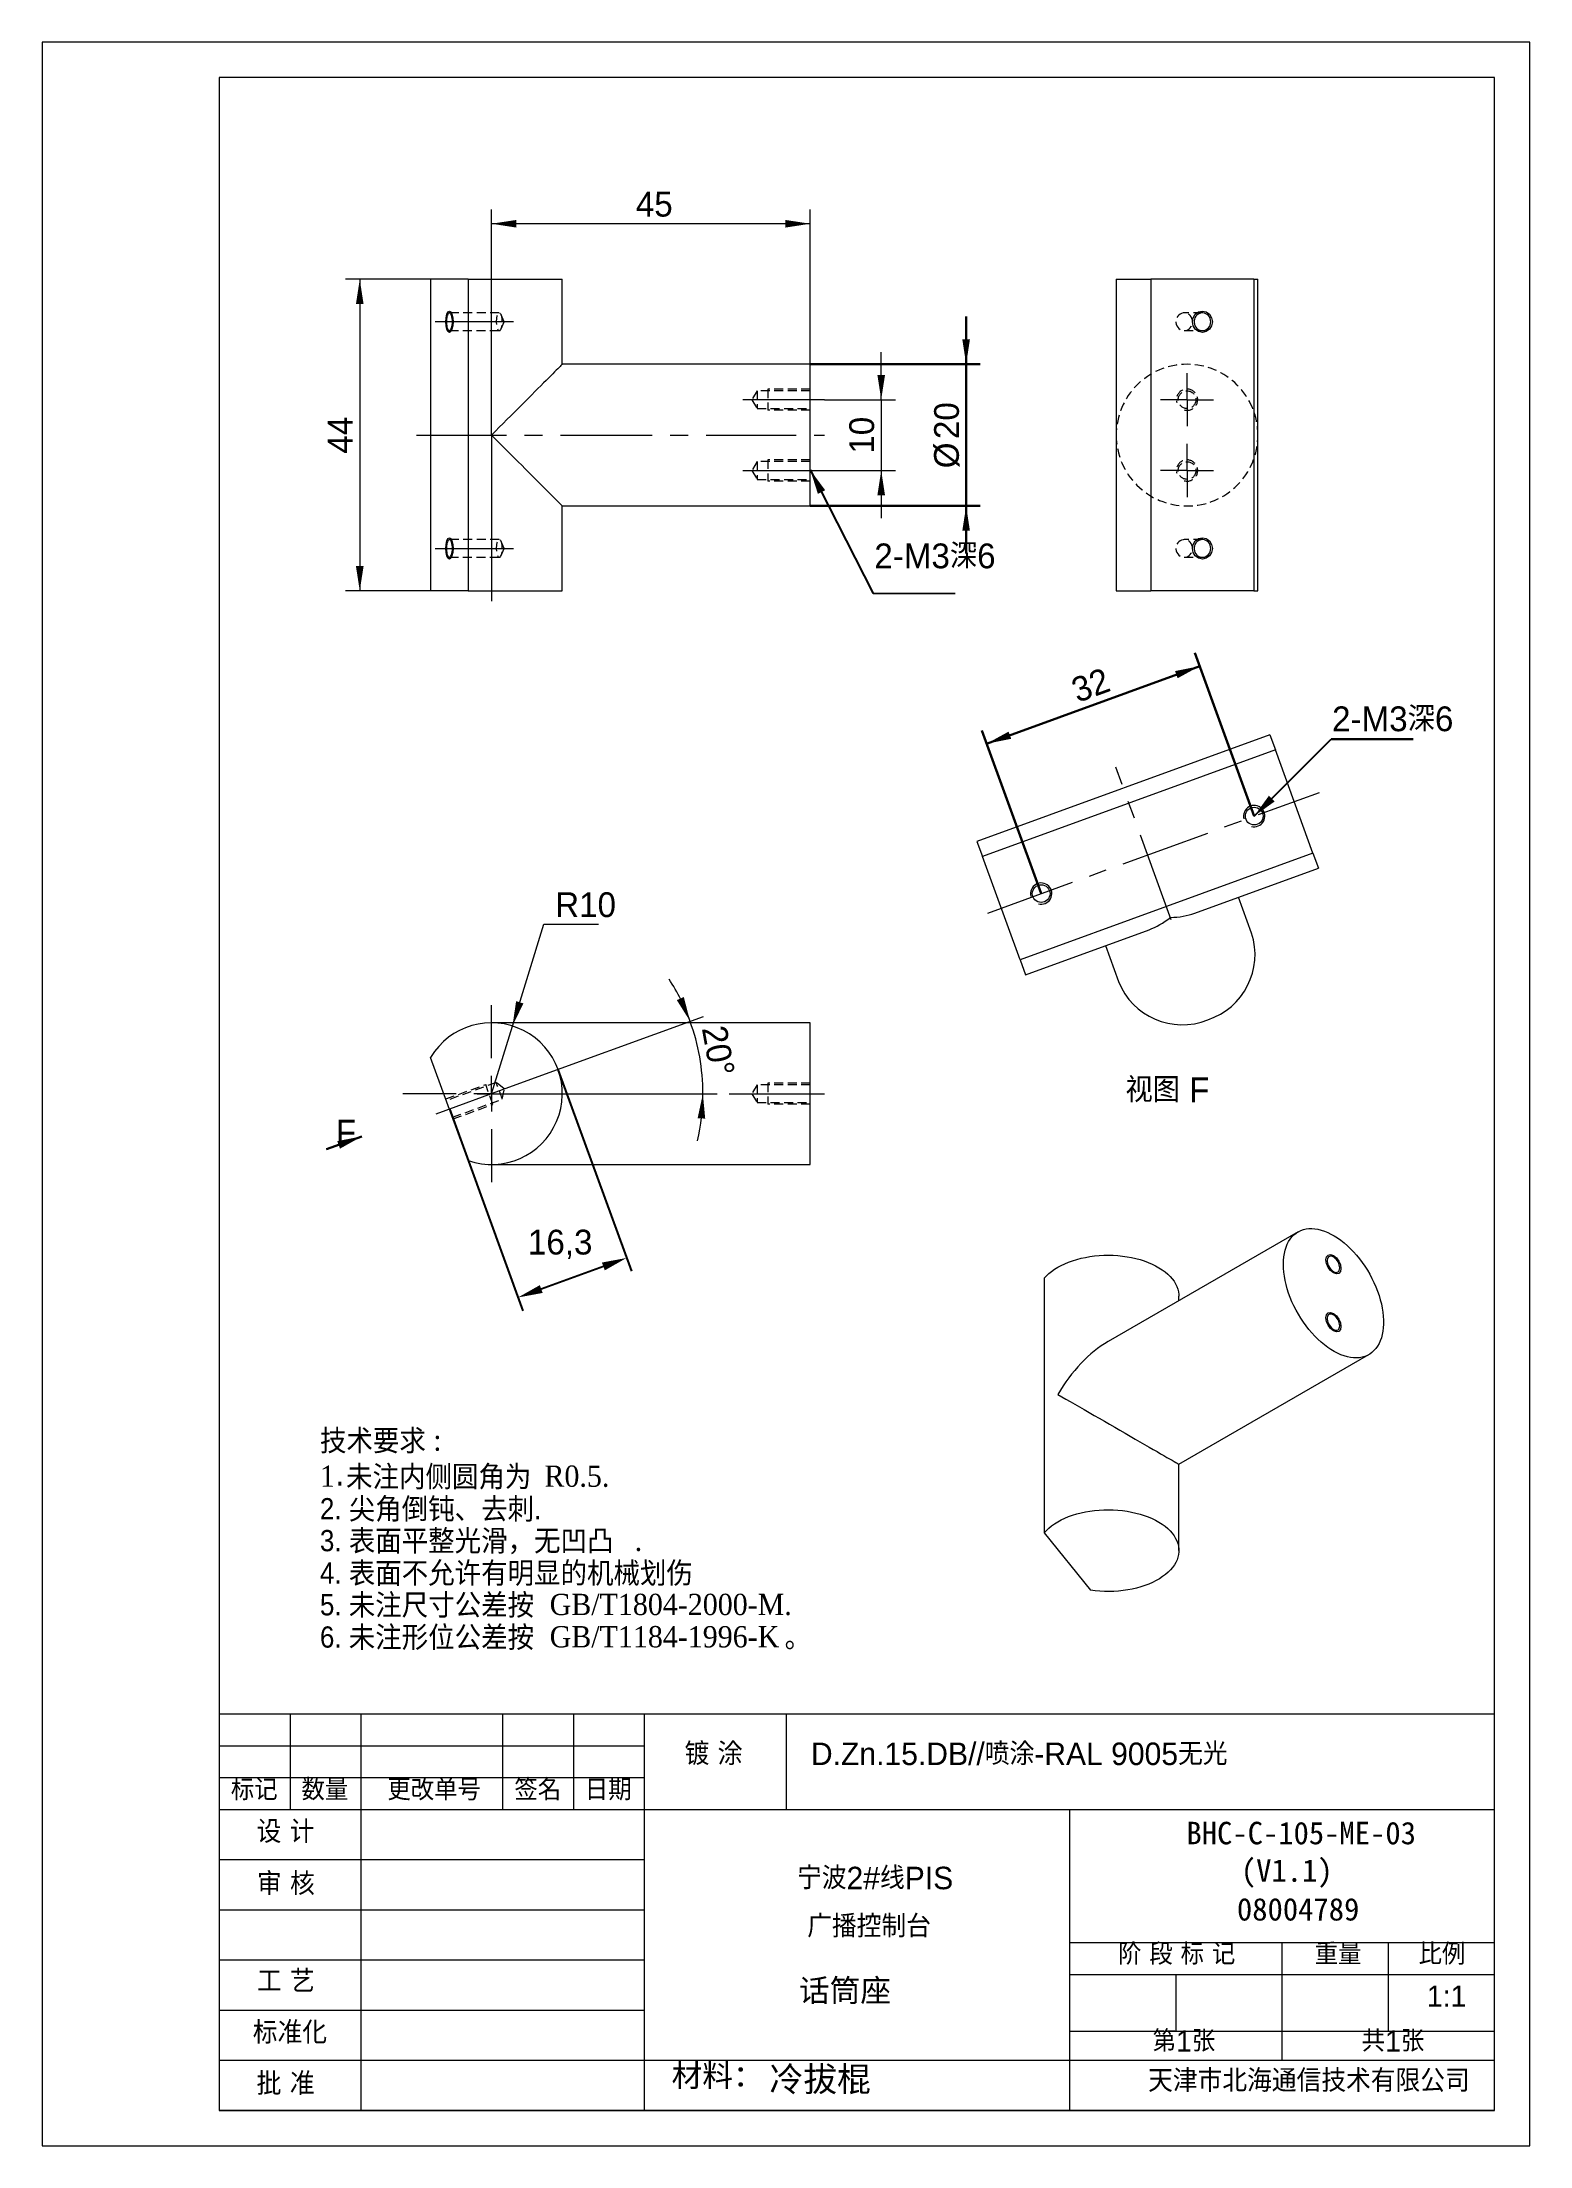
# Model space of a CAD drawing. Header units: millimetres. Extents: x 0 to 210, y 0 to 297.
import ezdxf

# ---------------------------------------------------------------- set-up
doc = ezdxf.new("R2010")
doc.units = ezdxf.units.MM
doc.header["$PDSIZE"] = -1
for name, pattern in [('CENTERX2', [20.32, 12.7, -2.54, 2.54, -2.54]), ('HIDDEN', [1.905, 1.27, -0.635]), ('PHANTOM', [12.7, 6.35, -1.27, 1.27, -1.27, 1.27, -1.27])]:
    doc.linetypes.add(name, pattern=pattern)
doc.styles.add('SLDTEXTSTYLE0', font='GOTHIC.TTF', dxfattribs={"width": 0.913, "bigfont": 'bigfont'})
doc.styles.add('SLDTEXTSTYLE1', font='TIMES.TTF', dxfattribs={"width": 0.933})
doc.styles.add('SLDTEXTSTYLE2', font='')
doc.styles.add('SLDTEXTSTYLE3', font='', dxfattribs={"bigfont": 'bigfont'})
doc.styles.add('SLDTEXTSTYLE4', font='', dxfattribs={"bigfont": 'bigfont'})
doc.styles.add('SLDTEXTSTYLE5', font='')
doc.styles.get("Standard").update_dxf_attribs({"font": ''})
doc.styles.get('SLDTEXTSTYLE2').set_extended_font_data('汉仪长仿宋体')
doc.styles.get('SLDTEXTSTYLE3').set_extended_font_data('仿宋')
doc.styles.get('SLDTEXTSTYLE4').set_extended_font_data('汉仪长仿宋体')
doc.styles.get('SLDTEXTSTYLE5').set_extended_font_data('仿宋')
doc.styles.get('Standard').set_extended_font_data('汉仪长仿宋体')
doc.dimstyles.new('ISO-25', dxfattribs={"dimtxt": 2.5, "dimasz": 2.5, "dimexe": 1.25, "dimexo": 0.625, "dimtad": 1, "dimtxsty": 'Standard', "dimcen": 2.5, "dimadec": 0, "dimazin": 0, "dimtfac": 1, "dimtmove": 0, "dimatfit": 3, "dimfxl": 0, "dimarcsym": 0})
doc.dimstyles.new('SLDDIMSTYLE0', dxfattribs={"dimtxt": 3.5, "dimasz": 3.5, "dimexe": 0, "dimexo": 0.0625, "dimgap": 0.875, "dimtad": 2, "dimdec": 1, "dimrnd": 1e-09, "dimzin": 12, "dimdsep": 46, "dimtxsty": 'SLDTEXTSTYLE2', "dimsah": 1, "dimcen": 0.09, "dimadec": 0, "dimazin": 3, "dimtfac": 1, "dimtdec": 1, "dimtofl": 0, "dimtmove": 0, "dimatfit": 3, "dimfxl": 0, "dimfrac": 2, "dimtolj": 1, "dimtzin": 12, "dimarcsym": 0})
doc.dimstyles.new('SLDDIMSTYLE1', dxfattribs={"dimtxt": 3.5, "dimasz": 3.5, "dimexe": 0, "dimexo": 0.0625, "dimgap": 0.875, "dimtad": 2, "dimdec": 1, "dimrnd": 1e-09, "dimzin": 12, "dimdsep": 46, "dimtxsty": 'SLDTEXTSTYLE2', "dimsah": 1, "dimcen": 0.09, "dimadec": 0, "dimazin": 3, "dimtfac": 1, "dimtdec": 1, "dimtmove": 0, "dimatfit": 0, "dimfxl": 0, "dimfrac": 2, "dimtolj": 1, "dimtzin": 12, "dimarcsym": 0})
doc.dimstyles.new('SLDDIMSTYLE2', dxfattribs={"dimtxt": 0, "dimasz": 3.5, "dimexe": 0, "dimexo": 0.0625, "dimgap": 0, "dimtad": 0, "dimtih": 1, "dimtoh": 1, "dimdec": 0, "dimrnd": 1e-09, "dimzin": 0, "dimdsep": 46, "dimtxsty": 'Standard', "dimsah": 1, "dimcen": 0.09, "dimadec": 0, "dimazin": 0, "dimtfac": 3.5, "dimtdec": 0, "dimtofl": 0, "dimtmove": 0, "dimatfit": 3, "dimfxl": 0, "dimfrac": 2, "dimtolj": 1, "dimtzin": 0, "dimarcsym": 0})
doc.dimstyles.new('SLDDIMSTYLE3', dxfattribs={"dimtxt": 3.5, "dimasz": 3.5, "dimexe": 0, "dimexo": 0.0625, "dimgap": 0.875, "dimtad": 2, "dimdec": 4, "dimzin": 12, "dimdsep": 46, "dimtxsty": 'SLDTEXTSTYLE2', "dimsah": 1, "dimcen": 0.09, "dimazin": 3, "dimtfac": 1, "dimtofl": 0, "dimtmove": 0, "dimatfit": 3, "dimfxl": 0, "dimfrac": 2, "dimtolj": 1, "dimtzin": 12, "dimarcsym": 0})
doc.dimstyles.new('SLDDIMSTYLE4', dxfattribs={"dimtxt": 3.5, "dimasz": 3.5, "dimexe": 0, "dimexo": 0.0625, "dimgap": 0.875, "dimtad": 0, "dimtih": 1, "dimtoh": 1, "dimdec": 1, "dimrnd": 1e-09, "dimzin": 12, "dimdsep": 46, "dimtxsty": 'SLDTEXTSTYLE2', "dimsah": 1, "dimcen": 0, "dimadec": 0, "dimazin": 3, "dimtfac": 1, "dimtdec": 1, "dimtofl": 0, "dimtmove": 0, "dimatfit": 3, "dimfxl": 0, "dimfrac": 2, "dimtolj": 1, "dimtzin": 12, "dimarcsym": 0})

# ---------------------------------------------------------------- blocks, each defined once
blk = doc.blocks.new('SW_NOTE_0')
at = {"color": 0, "linetype": 'Continuous', "lineweight": 30, "attachment_point": 1}
for s, insert, char_height, style in [('{\\fSimSun|b0|i0|c134|p2;技术要求}', (0, 3.83), 3, 'SLDTEXTSTYLE0'), (':', (16, 3.88), 3, 'SLDTEXTSTYLE1'), ('1', (0, -1.21), 3, 'SLDTEXTSTYLE1'), ('{\\fSimSun|b0|i0|c134|p2;未注内侧圆角为}', (3.69, -1.25), 3, 'SLDTEXTSTYLE0'), ('R0.5.', (31.69, -1.21), 3, 'SLDTEXTSTYLE1'), ('2. {\\fSimSun|b0|i0|c134|p2;尖角倒钝、去刺}.', (0, -5.81), 3, 'SLDTEXTSTYLE0'), ('.', (2.16, -0.55), 3.5, 'SLDTEXTSTYLE2'), ('3. 表面平整光滑，无凹凸', (0, -10.31), 3, 'SLDTEXTSTYLE0'), ('4. {\\fSimSun|b0|i0|c134|p2;表面不允许有明显的机械划伤}', (0, -14.87), 3, 'SLDTEXTSTYLE0'), ('.', (44.43, -10.26), 3, 'SLDTEXTSTYLE1'), ('5. 未注尺寸公差按', (0, -19.37), 3, 'SLDTEXTSTYLE0'), ('GB/T1804-2000-M.', (32.43, -19.32), 3, 'SLDTEXTSTYLE1'), ('6. 未注形位公差按', (0, -23.92), 3, 'SLDTEXTSTYLE0'), ('GB/T1184-1996-K', (32.43, -23.88), 3, 'SLDTEXTSTYLE1'), ('。', (65.59, -23.92), 3, 'SLDTEXTSTYLE0')]:
    blk.add_mtext(s, dxfattribs=dict(at, insert=insert, char_height=char_height, style=style))
blk = doc.blocks.new('_D')
at = {"color": 7, "linetype": 'Continuous', "lineweight": 0}
for p, q in [((63.43, 251.52), (63.43, 273.36)), ((108.43, 251.52), (108.43, 273.36)), ((108.43, 271.36), (63.43, 271.36))]:
    blk.add_line(p, q, dxfattribs=at)
for points in [[(63.43, 271.36), (66.93, 270.82), (66.93, 271.89)], [(108.43, 271.36), (104.93, 271.89), (104.93, 270.82)]]:
    blk.add_solid(points, dxfattribs=at)
at = {"color": 7, "linetype": 'Continuous', "lineweight": 0, "insert": (83.8, 275.87, 0.1), "char_height": 3.5, "attachment_point": 1, "style": 'SLDTEXTSTYLE2'}
blk.add_mtext('45', dxfattribs=at)
blk = doc.blocks.new('_D_1')
at = {"color": 7, "linetype": 'Continuous', "lineweight": 0}
for p, q in [((54.84, 263.52), (42.84, 263.52)), ((44.84, 263.52), (44.84, 219.52)), ((54.84, 219.52), (42.84, 219.52))]:
    blk.add_line(p, q, dxfattribs=at)
for points in [[(44.84, 263.52), (44.3, 260.02), (45.38, 260.02)], [(44.84, 219.52), (45.38, 223.02), (44.3, 223.02)]]:
    blk.add_solid(points, dxfattribs=at)
at = {"color": 7, "linetype": 'Continuous', "lineweight": 0, "insert": (40.33, 238.9, 0.1), "char_height": 3.5, "attachment_point": 1, "rotation": 90, "style": 'SLDTEXTSTYLE2'}
blk.add_mtext('44', dxfattribs=at)
blk = doc.blocks.new('_D_2')
at = {"color": 7, "linetype": 'Continuous', "lineweight": 0}
for p, q in [((118.44, 246.52), (118.44, 253.25)), ((110.43, 246.52), (120.44, 246.52)), ((118.44, 246.52), (118.44, 236.52)), ((110.43, 236.52), (120.44, 236.52)), ((118.44, 236.52), (118.44, 229.79))]:
    blk.add_line(p, q, dxfattribs=at)
for points in [[(118.44, 246.52), (118.98, 250.02), (117.9, 250.02)], [(118.44, 236.52), (117.9, 233.02), (118.98, 233.02)]]:
    blk.add_solid(points, dxfattribs=at)
at = {"color": 7, "linetype": 'Continuous', "lineweight": 0, "insert": (113.93, 238.9, 0.1), "char_height": 3.5, "attachment_point": 1, "rotation": 90, "style": 'SLDTEXTSTYLE2'}
blk.add_mtext('10', dxfattribs=at)
blk = doc.blocks.new('_D_3')
at = {"color": 7, "linetype": 'Continuous', "lineweight": 30}
for p, q in [((130.43, 251.52), (130.43, 258.25)), ((108.43, 251.52), (132.43, 251.52)), ((130.43, 251.52), (130.43, 231.52)), ((108.43, 231.52), (132.43, 231.52)), ((130.43, 231.52), (130.43, 224.79))]:
    blk.add_line(p, q, dxfattribs=at)
for points in [[(130.43, 251.52), (130.96, 255.02), (129.89, 255.02)], [(130.43, 231.52), (129.89, 228.02), (130.96, 228.02)]]:
    blk.add_solid(points, dxfattribs=at)
at = {"color": 7, "linetype": 'Continuous', "lineweight": 30, "char_height": 3.5, "attachment_point": 1, "rotation": 90, "style": 'SLDTEXTSTYLE2'}
for s, insert in [('20', (125.91, 240.96, 0.1)), ('%%c', (125.9, 236.84, 0.1))]:
    blk.add_mtext(s, dxfattribs=dict(at, insert=insert))
blk = doc.blocks.new('SW_NOTE_1')
at = {"color": 0, "linetype": 'Continuous', "lineweight": 0}
for p, q in [((0, 0), (11.55, 0)), ((11.55, 0), (0, 0)), ((0, 0), (11.55, 0)), ((11.55, 0), (0, 0)), ((0, 0), (11.55, 0)), ((11.55, 0), (0, 0))]:
    blk.add_line(p, q, dxfattribs=at)
at = {"color": 0, "linetype": 'Continuous', "lineweight": 0, "insert": (0.15, 7.05), "char_height": 3.5, "attachment_point": 1, "style": 'SLDTEXTSTYLE4'}
blk.add_mtext('2-M3深6', dxfattribs=at)
blk = doc.blocks.new('_D_5')
at = {"color": 7, "linetype": 'Continuous', "lineweight": 0}
for p, q in [((66.41, 149.64), (93.35, 159.44)), ((75.93, 148.55), (95.27, 148.55))]:
    blk.add_line(p, q, dxfattribs=at)
for start, end in [(20, 32.8521), (0, 20), (347.1479, 0)]:
    blk.add_arc((63.43, 148.55), 29.84, start, end, dxfattribs=at)
for points in [[(91.47, 158.76), (90.58, 162.19), (89.59, 161.76)], [(93.27, 148.55), (92.53, 145.09), (93.6, 145.03)]]:
    blk.add_solid(points, dxfattribs=at)
at = {"color": 7, "linetype": 'Continuous', "lineweight": 0, "insert": (96.56, 158.41, 0.1), "char_height": 3.5, "attachment_point": 1, "rotation": 280.2102, "style": 'SLDTEXTSTYLE2'}
blk.add_mtext('20°', dxfattribs=at)
blk = doc.blocks.new('_D_6')
at = {"color": 7, "linetype": 'Continuous', "lineweight": 0}
for p, q in [((66.39, 158.1), (70.84, 172.47)), ((70.84, 172.47), (78.56, 172.47)), ((63.43, 148.55), (66.39, 158.1))]:
    blk.add_line(p, q, dxfattribs=at)
blk.add_solid([(66.39, 158.1), (67.94, 161.29), (66.91, 161.61)], dxfattribs=at)
at = {"color": 7, "linetype": 'Continuous', "lineweight": 0, "insert": (72.42, 176.98, 0.1), "char_height": 3.5, "attachment_point": 1, "style": 'SLDTEXTSTYLE2'}
blk.add_mtext('R10', dxfattribs=at)
blk = doc.blocks.new('SW_CENTERMARKSYMBOL_0')
at = {"color": 0, "linetype": 'Continuous', "lineweight": 0}
for p, q in [((0, 5), (0, 12.5)), ((-5, 0), (-12.5, 0)), ((0, 0), (-2.5, 0)), ((0, 0), (0, 2.5)), ((0, 0), (0, -2.5)), ((0, 0), (2.5, 0)), ((5, 0), (12.5, 0)), ((0, -5), (0, -12.5))]:
    blk.add_line(p, q, dxfattribs=at)
blk = doc.blocks.new('SW_PROJECTIONARROW_0')
at = {"color": 0, "linetype": 'HIDDEN', "lineweight": 0}
blk.add_line((40.15, 140.7), (45.15, 142.52), dxfattribs=at)
blk.add_line((40.15, 140.7), (45.15, 142.52), dxfattribs=at)
at = {"color": 0, "linetype": 'PHANTOM', "lineweight": 30}
blk.add_line((40.15, 140.7), (45.15, 142.52), dxfattribs=at)
at = {"color": 0, "linetype": 'Continuous', "lineweight": 15}
blk.add_solid([(45.15, 142.52), (41.67, 141.85), (42.05, 140.79)], dxfattribs=at)
blk.add_solid([(45.15, 142.52), (41.67, 141.85), (42.05, 140.79)], dxfattribs=at)
at = {"color": 0, "linetype": 'Continuous', "lineweight": 15, "insert": (41.47, 144.86), "char_height": 3.5, "attachment_point": 1, "style": 'SLDTEXTSTYLE2'}
blk.add_mtext('F', dxfattribs=at)
blk.add_mtext('F', dxfattribs=at)
blk = doc.blocks.new('SW_CENTERMARKSYMBOL_1')
at = {"color": 0, "linetype": 'Continuous', "lineweight": 0}
for p, q in [((0, 2.5), (0, 3.75)), ((-2.5, 0), (-3.75, 0)), ((0, 0), (-2.5, 0)), ((0, 0), (0, 2.5)), ((0, 0), (0, -2.5)), ((0, 0), (2.5, 0)), ((2.5, 0), (3.75, 0)), ((0, -2.5), (0, -3.75))]:
    blk.add_line(p, q, dxfattribs=at)
blk = doc.blocks.new('SW_CENTERMARKSYMBOL_2')
at = {"color": 0, "linetype": 'Continuous', "lineweight": 0}
for p, q in [((0, 2.5), (0, 3.75)), ((-2.5, 0), (-3.75, 0)), ((0, 0), (-2.5, 0)), ((0, 0), (0, 2.5)), ((0, 0), (0, -2.5)), ((0, 0), (2.5, 0)), ((2.5, 0), (3.75, 0)), ((0, -2.5), (0, -3.75))]:
    blk.add_line(p, q, dxfattribs=at)
blk = doc.blocks.new('_D_7')
at = {"color": 7, "linetype": 'Continuous', "lineweight": 30}
for p, q in [((133.32, 197.96), (163.39, 208.9)), ((171.09, 187.74), (162.7, 210.78)), ((141.02, 176.79), (132.63, 199.83))]:
    blk.add_line(p, q, dxfattribs=at)
for points in [[(163.39, 208.9), (159.91, 208.21), (160.28, 207.2)], [(133.32, 197.96), (136.79, 198.65), (136.42, 199.66)]]:
    blk.add_solid(points, dxfattribs=at)
at = {"color": 7, "linetype": 'Continuous', "lineweight": 30, "insert": (144.95, 206.99, -25.08), "char_height": 3.5, "attachment_point": 1, "rotation": 20, "style": 'SLDTEXTSTYLE2'}
blk.add_mtext('32', dxfattribs=at)
blk = doc.blocks.new('SW_NOTE_2')
at = {"color": 0, "linetype": 'Continuous', "lineweight": 30}
for p, q in [((0, 0), (11.55, 0)), ((11.55, 0), (0, 0)), ((0, 0), (11.55, 0)), ((11.55, 0), (0, 0)), ((0, 0), (11.55, 0)), ((11.55, 0), (0, 0))]:
    blk.add_line(p, q, dxfattribs=at)
at = {"color": 0, "linetype": 'Continuous', "lineweight": 30, "insert": (0.11, 4.64), "char_height": 3.5, "attachment_point": 1, "style": 'SLDTEXTSTYLE4'}
blk.add_mtext('2-M3深6', dxfattribs=at)
blk = doc.blocks.new('*D16')
at = {"color": 0, "lineweight": -2}
for p, q in [((72.82, 151.97), (83.19, 123.48)), ((57.49, 146.39), (67.86, 117.9)), ((79.22, 124.16), (70.46, 120.97))]:
    blk.add_line(p, q, dxfattribs=at)
at = {"color": 0}
for points in [[(79.02, 124.71), (79.42, 123.61), (82.51, 125.36)], [(70.26, 121.52), (70.66, 120.42), (67.17, 119.78)]]:
    blk.add_solid(points, dxfattribs=at)
at = {"layer": 'Defpoints', "color": 0}
for p in [(72.82, 151.97), (57.49, 146.39), (67.17, 119.78)]:
    blk.add_point(p, dxfattribs=at)
at = {"color": 0, "insert": (73.13, 127.27), "char_height": 3.5, "attachment_point": 5}
blk.add_mtext('16,3', dxfattribs=at)

msp = doc.modelspace()

# ---------------------------------------------------------------- linework, layer by layer
at = {"color": 7, "linetype": 'Continuous', "lineweight": 0}
for p, q in [((210.00201, 297.00452), (0.00201, 297.00452)), ((0.00201, 297.00452), (0.00201, 0.00452)), ((210.00201, 0.00452), (210.00201, 297.00452)), ((63.42628, 241.52155), (63.42628, 266.60606)), ((63.42628, 241.52155), (63.42628, 218.05436)), ((25.00201, 61.00452), (205.00201, 61.00452)), ((25.00201, 61.00452), (25.00201, 5.00452)), ((35.00201, 61.00452), (35.00201, 47.50452)), ((45.00201, 61.00452), (45.00201, 5.006)), ((65.00201, 61.00452), (65.00201, 47.50452)), ((65.00201, 61.00452), (65.00201, 47.50452)), ((65.00201, 61.00452), (65.00201, 47.50452)), ((74.99978, 61.00452), (74.99978, 47.50452)), ((74.99978, 61.00452), (74.99978, 47.50452)), ((74.99978, 61.00452), (74.99978, 47.50452)), ((85.00201, 61.00452), (85.00201, 5.00452)), ((105.00499, 61.00452), (105.00499, 47.50452)), ((25.00201, 56.50452), (85.00201, 56.50452)), ((25.00201, 52.00452), (85.00201, 52.00452)), ((25.00201, 47.50452), (205.00201, 47.50452)), ((145.00201, 47.50452), (145.00201, 5.00452)), ((25.00201, 40.42452), (85.00201, 40.42452)), ((25.00201, 33.34452), (85.00201, 33.34452)), ((145.00201, 28.70786), (205.00201, 28.70786)), ((175.00201, 28.70786), (175.00201, 12.10452)), ((190.00201, 28.70786), (190.00201, 16.20452)), ((25.00201, 26.26452), (85.00201, 26.26452)), ((145.00201, 24.20675), (205.00201, 24.20675)), ((160.00201, 24.20675), (160.00201, 16.20452)), ((25.00201, 19.18452), (85.00201, 19.18452)), ((145.06192, 16.20452), (205.00201, 16.20452)), ((25.00201, 12.10452), (205.00201, 12.10452)), ((205.00201, 5.00452), (25.00201, 5.00452)), ((0.00201, 0.00452), (210.00201, 0.00452))]:
    msp.add_line(p, q, dxfattribs=at)
at = {"color": 7, "linetype": 'Continuous', "lineweight": 15}
for p, q in [((205.00201, 292.00452), (25.00201, 292.00452)), ((25.00201, 292.00452), (25.00201, 5.00452)), ((205.00201, 5.00452), (205.00201, 292.00452)), ((54.83713, 263.52155), (54.83713, 219.52155)), ((60.13844, 263.52155), (54.83713, 263.52155)), ((60.13844, 263.52155), (60.13844, 219.52155)), ((60.13844, 263.52155), (73.42628, 263.52155)), ((73.42628, 251.52155), (73.42628, 263.52155)), ((151.61256, 263.52155), (151.61256, 241.52155)), ((151.61256, 263.52155), (156.49138, 263.52155)), ((156.49138, 263.52155), (156.49138, 219.52155)), ((171.05662, 263.52155), (156.49138, 263.52155)), ((171.05662, 263.52155), (171.05662, 219.52155)), ((171.05662, 263.52155), (171.61256, 263.52155)), ((171.61256, 241.52155), (171.61256, 263.52155)), ((108.42628, 251.52155), (73.42628, 251.52155)), ((108.42628, 241.52155), (108.42628, 251.52155)), ((108.42628, 231.52155), (108.42628, 241.52155)), ((151.61256, 241.52155), (151.61256, 219.52155)), ((171.61256, 219.52155), (171.61256, 241.52155)), ((73.42628, 219.52155), (73.42628, 231.52155)), ((73.42628, 231.52155), (108.42628, 231.52155)), ((60.13844, 219.52155), (54.83713, 219.52155)), ((60.13844, 219.52155), (73.42628, 219.52155)), ((151.61256, 219.52155), (156.49138, 219.52155)), ((171.05662, 219.52155), (156.49138, 219.52155)), ((171.05662, 219.52155), (171.61256, 219.52155)), ((173.30583, 199.18611), (131.95935, 184.13722)), ((173.30583, 199.18611), (174.07537, 197.0718)), ((174.07537, 197.0718), (132.7289, 182.02291)), ((179.37669, 182.50657), (174.07537, 197.0718)), ((131.95935, 184.13722), (132.7289, 182.02291)), ((138.03021, 167.45768), (132.7289, 182.02291)), ((179.37669, 182.50657), (138.03021, 167.45768)), ((179.37669, 182.50657), (180.14623, 180.39226)), ((162.68693, 174.03759), (180.14623, 180.39226)), ((170.71372, 171.22222), (168.86992, 176.28802)), ((138.79976, 165.34337), (156.25906, 171.69804)), ((150.07607, 169.44761), (151.91987, 164.38182)), ((138.03021, 167.45768), (138.79976, 165.34337)), ((108.42628, 158.55144), (63.42627, 158.55144)), ((108.42628, 138.55145), (108.42628, 158.55144)), ((60.13844, 139.10739), (54.83713, 153.67263)), ((63.42627, 138.55145), (108.42628, 138.55145)), ((177.27502, 129.04072), (150.45562, 113.55821)), ((141.452, 122.48794), (141.452, 86.56014)), ((160.45481, 119.33062), (160.45481, 119.97495)), ((160.45481, 96.23723), (187.27421, 111.71974)), ((160.45481, 84.04715), (160.45481, 96.23723)), ((141.452, 86.56014), (148.00259, 78.45054)), ((25.00201, 5.00452), (205.00201, 5.00452))]:
    msp.add_line(p, q, dxfattribs=at)
at = {"color": 7, "linetype": 'HIDDEN', "lineweight": 0}
for p, q in [((64.53548, 258.77155), (57.48778, 258.77155)), ((65.24126, 257.52155), (64.79445, 258.51612)), ((163.774, 258.77155), (161.20885, 258.77155)), ((57.48778, 256.27155), (64.53548, 256.27155)), ((64.79445, 256.52698), (65.24126, 257.52155)), ((161.20885, 256.27155), (163.774, 256.27155)), ((100.92628, 247.77155), (100.1752, 246.52155)), ((100.1752, 246.52155), (100.92628, 245.27155)), ((100.92628, 247.77155), (100.92628, 245.27155)), ((108.42628, 247.77155), (100.92628, 247.77155)), ((108.42628, 248.02155), (102.42628, 248.02155)), ((102.42628, 248.02155), (102.42628, 245.02155)), ((100.92628, 245.27155), (108.42628, 245.27155)), ((108.42628, 245.02155), (102.42628, 245.02155)), ((100.92628, 237.77155), (100.1752, 236.52155)), ((100.92628, 237.77155), (100.92628, 235.27155)), ((108.42628, 237.77155), (100.92628, 237.77155)), ((108.42628, 238.02155), (102.42628, 238.02155)), ((102.42628, 238.02155), (102.42628, 235.02155)), ((100.1752, 236.52155), (100.92628, 235.27155)), ((100.92628, 235.27155), (108.42628, 235.27155)), ((108.42628, 235.02155), (102.42628, 235.02155)), ((64.53548, 226.77155), (57.48778, 226.77155)), ((65.24126, 225.52155), (64.79445, 226.51612)), ((163.774, 226.77155), (161.20885, 226.77155)), ((57.48778, 224.27155), (64.53548, 224.27155)), ((64.79445, 224.52697), (65.24126, 225.52155)), ((161.20885, 224.27155), (163.774, 224.27155)), ((56.97475, 147.79955), (62.61291, 149.85167)), ((56.97475, 147.79955), (62.61291, 149.85167)), ((64.10795, 150.12978), (57.06026, 147.56463)), ((63.63897, 147.03259), (62.61291, 149.85167)), ((63.63897, 147.03259), (62.61291, 149.85167)), ((65.24126, 149.21204), (64.10795, 150.12978)), ((64.963, 147.78055), (65.24126, 149.21204)), ((100.92628, 149.80145), (100.1752, 148.55145)), ((100.1752, 148.55145), (100.92628, 147.30145)), ((100.92628, 149.80145), (100.92628, 147.30145)), ((108.42628, 149.80145), (100.92628, 149.80145)), ((108.42628, 150.05145), (102.42628, 150.05145)), ((102.42628, 150.05145), (102.42628, 147.05145)), ((108.42628, 150.05145), (102.42628, 150.05145)), ((102.42628, 150.05145), (102.42628, 147.05145)), ((57.91531, 145.21539), (64.963, 147.78055)), ((58.00081, 144.98047), (63.63897, 147.03259)), ((58.00081, 144.98047), (63.63897, 147.03259)), ((100.92628, 147.30145), (108.42628, 147.30145)), ((108.42628, 147.05145), (102.42628, 147.05145)), ((108.42628, 147.05145), (102.42628, 147.05145))]:
    msp.add_line(p, q, dxfattribs=at)
at = {"color": 7, "linetype": 'CENTERX2', "lineweight": 0}
for p, q in [((66.53548, 257.52155), (55.48778, 257.52155)), ((110.42628, 246.52155), (98.92628, 246.52155)), ((52.83713, 241.52155), (73.42628, 241.52155)), ((73.42628, 241.52155), (110.42628, 241.52155)), ((98.92628, 236.52155), (110.42628, 236.52155)), ((55.48778, 225.52155), (66.53548, 225.52155)), ((159.38749, 173.10274), (151.53937, 194.66526)), ((133.50017, 174.05626), (180.28252, 191.08364)), ((55.6084, 145.70597), (66.41486, 149.6392)), ((61.42628, 148.55145), (110.42628, 148.55145)), ((98.92628, 148.55145), (110.42628, 148.55145))]:
    msp.add_line(p, q, dxfattribs=at)
at = {"color": 7, "linetype": 'Continuous', "lineweight": 0, "flags": 128}
for points in [[(58.00081, 257.52155), (57.96176, 256.94752), (57.85055, 256.46089), (57.68411, 256.13573), (57.48778, 256.02155), (57.29146, 256.13573), (57.12502, 256.46089), (57.01381, 256.94752), (56.97475, 257.52155), (57.01381, 258.09557), (57.12502, 258.58221), (57.29146, 258.90737), (57.48778, 259.02155), (57.68411, 258.90737), (57.85055, 258.58221), (57.96176, 258.09557), (58.00081, 257.52155)], [(165.18354, 257.52155), (165.07624, 256.94752), (164.77069, 256.46089), (164.31341, 256.13573), (163.774, 256.02155), (163.23459, 256.13573), (162.7773, 256.46089), (162.47175, 256.94752), (162.36446, 257.52155), (162.47175, 258.09557), (162.7773, 258.58221), (163.23459, 258.90737), (163.774, 259.02155), (164.31341, 258.90737), (164.77069, 258.58221), (165.07624, 258.09557), (165.18354, 257.52155)], [(58.00081, 225.52155), (57.96176, 224.94752), (57.85055, 224.46089), (57.68411, 224.13573), (57.48778, 224.02155), (57.29146, 224.13573), (57.12502, 224.46089), (57.01381, 224.94752), (56.97475, 225.52155), (57.01381, 226.09557), (57.12502, 226.58221), (57.29146, 226.90737), (57.48778, 227.02155), (57.68411, 226.90737), (57.85055, 226.58221), (57.96176, 226.09557), (58.00081, 225.52155)], [(165.18354, 225.52155), (165.07624, 224.94752), (164.77069, 224.46089), (164.31341, 224.13573), (163.774, 224.02155), (163.23459, 224.13573), (162.7773, 224.46089), (162.47175, 224.94752), (162.36446, 225.52155), (162.47175, 226.09557), (162.7773, 226.58221), (163.23459, 226.90737), (163.774, 227.02155), (164.31341, 226.90737), (164.77069, 226.58221), (165.07624, 226.09557), (165.18354, 225.52155)], [(183.33527, 123.85063), (183.25454, 123.42852), (183.02461, 123.1639), (182.68051, 123.09704), (182.27461, 123.23812), (181.86872, 123.56568), (181.52461, 124.02983), (181.29469, 124.55992), (181.21395, 125.07524), (181.29469, 125.49735), (181.52461, 125.76197), (181.86872, 125.82883), (182.27461, 125.68775), (182.68051, 125.36019), (183.02461, 124.89604), (183.25454, 124.36595), (183.33527, 123.85063)], [(183.33527, 115.68522), (183.25454, 115.26311), (183.02461, 114.99849), (182.68051, 114.93163), (182.27461, 115.07272), (181.86872, 115.40027), (181.52461, 115.86442), (181.29469, 116.39451), (181.21395, 116.90983), (181.29469, 117.33194), (181.52461, 117.59656), (181.86872, 117.66342), (182.27461, 117.52234), (182.68051, 117.19478), (183.02461, 116.73063), (183.25454, 116.20054), (183.33527, 115.68522)]]:
    msp.add_lwpolyline(points, dxfattribs=at)
at = {"color": 7, "linetype": 'Continuous', "lineweight": 15, "flags": 128}
for points in [[(57.91531, 257.52155), (57.90758, 257.75811), (57.88469, 257.98612), (57.84744, 258.19735), (57.7972, 258.38415), (57.73577, 258.53977), (57.66539, 258.65859), (57.58858, 258.73631), (57.50813, 258.77013), (57.42694, 258.75882), (57.34795, 258.7028), (57.27402, 258.60408), (57.20782, 258.46623), (57.15173, 258.29424), (57.10778, 258.09433), (57.07758, 257.87371), (57.06219, 257.64037), (57.06219, 257.40273), (57.07758, 257.16938), (57.10778, 256.94876), (57.15173, 256.74885), (57.20782, 256.57686), (57.27402, 256.43901), (57.34795, 256.3403), (57.42694, 256.28427), (57.50813, 256.27296), (57.58858, 256.30678), (57.66539, 256.38451), (57.73577, 256.50333), (57.7972, 256.65895), (57.84744, 256.84574), (57.88469, 257.05697), (57.90758, 257.28498), (57.91531, 257.52155)], [(164.94861, 257.52155), (164.92739, 257.75811), (164.86447, 257.98612), (164.76215, 258.19735), (164.62411, 258.38415), (164.45534, 258.53977), (164.26195, 258.65859), (164.05092, 258.73631), (163.82989, 258.77013), (163.60683, 258.75882), (163.38982, 258.7028), (163.18669, 258.60408), (163.00479, 258.46623), (162.85069, 258.29424), (162.72996, 258.09433), (162.64696, 257.87371), (162.6047, 257.64037), (162.6047, 257.40273), (162.64696, 257.16938), (162.72996, 256.94876), (162.85069, 256.74885), (163.00479, 256.57686), (163.18669, 256.43901), (163.38982, 256.3403), (163.60683, 256.28427), (163.82989, 256.27296), (164.05092, 256.30678), (164.26195, 256.38451), (164.45534, 256.50333), (164.62411, 256.65895), (164.76215, 256.84574), (164.86447, 257.05697), (164.92739, 257.28498), (164.94861, 257.52155)], [(73.42628, 251.52155), (73.42248, 251.51775), (73.39212, 251.48739), (73.3315, 251.42677), (73.24079, 251.33606), (73.12028, 251.21555), (72.97033, 251.0656), (72.79139, 250.88666), (72.58401, 250.67928), (72.34882, 250.44409), (72.08653, 250.1818), (71.79794, 249.89321), (71.48393, 249.5792), (71.14544, 249.24071), (70.78351, 248.87879), (70.39924, 248.49451), (69.9938, 248.08907), (69.5684, 247.66367), (69.12436, 247.21963), (68.663, 246.75827), (68.18575, 246.28102), (67.69404, 245.78931), (67.18937, 245.28464), (66.67327, 244.76854), (66.14731, 244.24258), (65.61309, 243.70836), (65.07222, 243.16749), (64.52636, 242.62163), (63.97716, 242.07242), (63.42627, 241.52155)], [(63.42627, 241.52155), (63.97716, 240.97067), (64.52636, 240.42146), (65.07222, 239.8756), (65.61309, 239.33474), (66.14731, 238.80051), (66.67327, 238.27455), (67.18937, 237.75845), (67.69404, 237.25378), (68.18575, 236.76207), (68.663, 236.28482), (69.12436, 235.82347), (69.5684, 235.37942), (69.9938, 234.95403), (70.39924, 234.54858), (70.78351, 234.16431), (71.14544, 233.80238), (71.48393, 233.46389), (71.79794, 233.14988), (72.08653, 232.86129), (72.34882, 232.599), (72.58401, 232.36381), (72.79139, 232.15643), (72.97033, 231.9775), (73.12028, 231.82754), (73.24079, 231.70703), (73.3315, 231.61632), (73.39212, 231.5557), (73.42248, 231.52534), (73.42628, 231.52155)], [(57.91531, 225.52155), (57.90758, 225.75811), (57.88469, 225.98612), (57.84744, 226.19735), (57.7972, 226.38414), (57.73577, 226.53977), (57.66539, 226.65859), (57.58858, 226.73631), (57.50813, 226.77013), (57.42694, 226.75882), (57.34795, 226.7028), (57.27402, 226.60408), (57.20782, 226.46623), (57.15173, 226.29424), (57.10778, 226.09433), (57.07758, 225.87371), (57.06219, 225.64037), (57.06219, 225.40273), (57.07758, 225.16938), (57.10778, 224.94876), (57.15173, 224.74885), (57.20782, 224.57686), (57.27402, 224.43901), (57.34795, 224.34029), (57.42694, 224.28427), (57.50813, 224.27296), (57.58858, 224.30678), (57.66539, 224.38451), (57.73577, 224.50333), (57.7972, 224.65895), (57.84744, 224.84574), (57.88469, 225.05697), (57.90758, 225.28498), (57.91531, 225.52155)], [(164.94861, 225.52155), (164.92739, 225.75811), (164.86447, 225.98612), (164.76215, 226.19735), (164.62411, 226.38414), (164.45534, 226.53977), (164.26195, 226.65859), (164.05092, 226.73631), (163.82989, 226.77013), (163.60683, 226.75882), (163.38982, 226.7028), (163.18669, 226.60408), (163.00479, 226.46623), (162.85069, 226.29424), (162.72996, 226.09433), (162.64696, 225.87371), (162.6047, 225.64037), (162.6047, 225.40273), (162.64696, 225.16938), (162.72996, 224.94876), (162.85069, 224.74885), (163.00479, 224.57686), (163.18669, 224.43901), (163.38982, 224.34029), (163.60683, 224.28427), (163.82989, 224.27296), (164.05092, 224.30678), (164.26195, 224.38451), (164.45534, 224.50333), (164.62411, 224.65895), (164.76215, 224.84574), (164.86447, 225.05697), (164.92739, 225.28498), (164.94861, 225.52155)], [(175.20355, 124.46227), (175.21901, 124.993), (175.26532, 125.50356), (175.34228, 125.99172), (175.44956, 126.45534), (175.58668, 126.8924), (175.75304, 127.30098), (175.94792, 127.67929), (176.17047, 128.02569), (176.41971, 128.33866), (176.69455, 128.61683), (176.99379, 128.85898), (177.31612, 129.06406), (177.66014, 129.23116), (178.02433, 129.35956), (178.40711, 129.4487), (178.8068, 129.49818), (179.22165, 129.5078), (179.64985, 129.4775), (180.08953, 129.40742), (180.53877, 129.29786), (180.9956, 129.14931), (181.45802, 128.96242), (181.924, 128.738), (182.39153, 128.47703), (182.85854, 128.18066), (183.323, 127.85018), (183.78287, 127.48703), (184.23615, 127.09281), (184.68085, 126.66923), (185.11503, 126.21816), (185.53679, 125.74155), (185.94428, 125.24151), (186.33573, 124.7202), (186.70942, 124.17992), (187.06372, 123.62303), (187.39707, 123.05195), (187.70803, 122.46919), (187.99523, 121.8773), (188.25741, 121.27886), (188.49343, 120.67649), (188.70226, 120.07282), (188.88298, 119.4705), (189.03481, 118.87216), (189.15707, 118.28041), (189.24924, 117.69785), (189.31091, 117.12701), (189.34182, 116.5704), (189.34182, 116.03045), (189.31091, 115.50951), (189.24924, 115.00988), (189.15707, 114.53373), (189.03481, 114.08315), (188.88298, 113.6601), (188.70226, 113.26644), (188.49343, 112.90388), (188.25741, 112.57401), (187.99523, 112.27828), (187.70803, 112.01798), (187.39707, 111.79425), (187.06372, 111.60805), (186.70942, 111.46022), (186.33573, 111.35139), (185.94428, 111.28204), (185.53679, 111.25248), (185.11503, 111.26283), (184.68085, 111.31305), (184.23615, 111.40291), (183.78287, 111.53204), (183.323, 111.69985), (182.85854, 111.90562), (182.39153, 112.14845), (181.924, 112.42727), (181.45802, 112.74087), (180.9956, 113.08787), (180.53877, 113.46676), (180.08953, 113.87589), (179.64985, 114.31345), (179.22165, 114.77754), (178.8068, 115.26613), (178.40711, 115.77709), (178.02433, 116.30817), (177.66014, 116.85706), (177.31612, 117.42136), (176.99379, 117.99859), (176.69455, 118.58624), (176.41971, 119.18173), (176.17047, 119.78246), (175.94792, 120.38581), (175.75304, 120.98913), (175.58668, 121.58979), (175.44956, 122.18516), (175.34228, 122.77264), (175.26532, 123.34966), (175.21901, 123.91369), (175.20355, 124.46227)], [(141.452, 122.48794), (141.76028, 122.82684), (142.10678, 123.1532), (142.49, 123.46559), (142.90822, 123.76263), (143.35963, 124.04302), (143.84223, 124.30552), (144.35391, 124.54898), (144.89241, 124.77233), (145.45537, 124.97459), (146.04031, 125.15487), (146.64466, 125.31237), (147.26576, 125.4464), (147.90088, 125.55638), (148.54723, 125.64181), (149.20196, 125.70234), (149.86221, 125.73768), (150.52506, 125.74768), (151.1876, 125.7323), (151.84692, 125.69161), (152.50012, 125.62578), (153.14433, 125.53511), (153.77671, 125.42), (154.39449, 125.28094), (154.99495, 125.11855), (155.57544, 124.93355), (156.13342, 124.72674), (156.66643, 124.49905), (157.17213, 124.25146), (157.6483, 123.98507), (158.09284, 123.70105), (158.50379, 123.40064), (158.87936, 123.08518), (159.21789, 122.75604), (159.51789, 122.41467), (159.77804, 122.06257), (159.9972, 121.7013), (160.1744, 121.33244), (160.30887, 120.9576), (160.40002, 120.57845), (160.44743, 120.19664), (160.45481, 119.97495)], [(183.1585, 123.95268), (183.14253, 124.15506), (183.09518, 124.36858), (183.01818, 124.5855), (182.91431, 124.79799), (182.78732, 124.99838), (182.64179, 125.17941), (182.483, 125.33454), (182.31667, 125.45818), (182.14883, 125.54584), (181.98552, 125.59436), (181.83267, 125.60199), (181.69579, 125.56846), (181.57984, 125.49496), (181.48899, 125.38417), (181.42653, 125.24008), (181.39473, 125.0679), (181.39473, 124.87386), (181.42653, 124.66496), (181.48899, 124.44877), (181.57984, 124.23308), (181.69579, 124.0257), (181.83267, 123.83413), (181.98552, 123.66528), (182.14883, 123.52526), (182.31667, 123.41914), (182.483, 123.35073), (182.64179, 123.32253), (182.78732, 123.33554), (182.91431, 123.3893), (183.01818, 123.48186), (183.09518, 123.60988), (183.14253, 123.76874), (183.1585, 123.95268)], [(183.1585, 115.78727), (183.14253, 115.98966), (183.09518, 116.20317), (183.01818, 116.42009), (182.91431, 116.63258), (182.78732, 116.83297), (182.64179, 117.014), (182.483, 117.16913), (182.31667, 117.29277), (182.14883, 117.38043), (181.98552, 117.42895), (181.83267, 117.43659), (181.69579, 117.40305), (181.57984, 117.32955), (181.48899, 117.21876), (181.42653, 117.07467), (181.39473, 116.90249), (181.39473, 116.70845), (181.42653, 116.49955), (181.48899, 116.28336), (181.57984, 116.06767), (181.69579, 115.8603), (181.83267, 115.66872), (181.98552, 115.49987), (182.14883, 115.35986), (182.31667, 115.25373), (182.483, 115.18532), (182.64179, 115.15712), (182.78732, 115.17013), (182.91431, 115.22389), (183.01818, 115.31645), (183.09518, 115.44447), (183.14253, 115.60333), (183.1585, 115.78727)], [(141.452, 86.56014), (141.76028, 86.89904), (142.10678, 87.22541), (142.49, 87.5378), (142.90822, 87.83484), (143.35963, 88.11522), (143.84223, 88.37773), (144.35391, 88.62119), (144.89241, 88.84454), (145.45537, 89.04679), (146.04031, 89.22707), (146.64466, 89.38457), (147.26576, 89.51861), (147.90088, 89.62858), (148.54723, 89.71402), (149.20196, 89.77454), (149.86221, 89.80988), (150.52506, 89.81989), (151.1876, 89.80451), (151.84692, 89.76382), (152.50012, 89.69799), (153.14433, 89.60732), (153.77671, 89.4922), (154.39449, 89.35314), (154.99495, 89.19075), (155.57544, 89.00575), (156.13342, 88.79895), (156.66643, 88.57125), (157.17213, 88.32366), (157.6483, 88.05727), (158.09284, 87.77325), (158.50379, 87.47285), (158.87936, 87.15738), (159.21789, 86.82824), (159.51789, 86.48687), (159.77804, 86.13478), (159.9972, 85.77351), (160.1744, 85.40464), (160.30887, 85.02981), (160.40002, 84.65065), (160.44743, 84.26885), (160.45092, 83.88607), (160.41045, 83.50399), (160.32621, 83.12431), (160.19857, 82.74868), (160.02809, 82.37876), (159.81551, 82.01618), (159.56179, 81.66253), (159.26801, 81.31936), (158.9355, 80.98818), (158.56569, 80.67046), (158.16022, 80.36758), (157.72088, 80.08087), (157.24958, 79.81161), (156.74842, 79.56097), (156.21958, 79.33005), (155.66539, 79.11988), (155.0883, 78.93136), (154.49083, 78.76534), (153.87562, 78.62255), (153.24537, 78.5036), (152.60284, 78.40903), (151.95088, 78.33924), (151.29234, 78.29456), (150.63011, 78.27516), (149.96711, 78.28114), (149.30626, 78.31248), (148.65046, 78.36902), (148.00259, 78.45054)]]:
    msp.add_lwpolyline(points, dxfattribs=at)
at = {"color": 7, "linetype": 'HIDDEN', "lineweight": 0, "flags": 128}
for points in [[(64.963, 257.52155), (64.95528, 257.75811), (64.93238, 257.98612), (64.89513, 258.19735), (64.84489, 258.38415), (64.78347, 258.53977), (64.71308, 258.65859), (64.63627, 258.73631), (64.55582, 258.77013), (64.47463, 258.75882), (64.39565, 258.7028), (64.32172, 258.60408), (64.25551, 258.46623), (64.19942, 258.29424), (64.15548, 258.09433), (64.12527, 257.87371), (64.10989, 257.64037), (64.10989, 257.40273), (64.12527, 257.16938), (64.15548, 256.94876), (64.19942, 256.74885), (64.25551, 256.57686), (64.32172, 256.43901), (64.39565, 256.3403), (64.47463, 256.28427), (64.55582, 256.27296), (64.63627, 256.30678), (64.71308, 256.38451), (64.78347, 256.50333), (64.84489, 256.65895), (64.89513, 256.84574), (64.93238, 257.05697), (64.95528, 257.28498), (64.963, 257.52155)], [(162.38346, 257.52155), (162.36224, 257.75811), (162.29932, 257.98612), (162.197, 258.19735), (162.05896, 258.38415), (161.89019, 258.53977), (161.6968, 258.65859), (161.48577, 258.73631), (161.26474, 258.77013), (161.04168, 258.75882), (160.82467, 258.7028), (160.62154, 258.60408), (160.43964, 258.46623), (160.28554, 258.29424), (160.16481, 258.09433), (160.08181, 257.87371), (160.03955, 257.64037), (160.03955, 257.40273), (160.08181, 257.16938), (160.16481, 256.94876), (160.28554, 256.74885), (160.43964, 256.57686), (160.62154, 256.43901), (160.82467, 256.3403), (161.04168, 256.28427), (161.26474, 256.27296), (161.48577, 256.30678), (161.6968, 256.38451), (161.89019, 256.50333), (162.05896, 256.65895), (162.197, 256.84574), (162.29932, 257.05697), (162.36224, 257.28498), (162.38346, 257.52155)], [(64.963, 225.52155), (64.95528, 225.75811), (64.93238, 225.98612), (64.89513, 226.19735), (64.84489, 226.38414), (64.78347, 226.53977), (64.71308, 226.65859), (64.63627, 226.73631), (64.55582, 226.77013), (64.47463, 226.75882), (64.39565, 226.7028), (64.32172, 226.60408), (64.25551, 226.46623), (64.19942, 226.29424), (64.15548, 226.09433), (64.12527, 225.87371), (64.10989, 225.64037), (64.10989, 225.40273), (64.12527, 225.16938), (64.15548, 224.94876), (64.19942, 224.74885), (64.25551, 224.57686), (64.32172, 224.43901), (64.39565, 224.34029), (64.47463, 224.28427), (64.55582, 224.27296), (64.63627, 224.30678), (64.71308, 224.38451), (64.78347, 224.50333), (64.84489, 224.65895), (64.89513, 224.84574), (64.93238, 225.05697), (64.95528, 225.28498), (64.963, 225.52155)], [(162.38346, 225.52155), (162.36224, 225.75811), (162.29932, 225.98612), (162.197, 226.19735), (162.05896, 226.38414), (161.89019, 226.53977), (161.6968, 226.65859), (161.48577, 226.73631), (161.26474, 226.77013), (161.04168, 226.75882), (160.82467, 226.7028), (160.62154, 226.60408), (160.43964, 226.46623), (160.28554, 226.29424), (160.16481, 226.09433), (160.08181, 225.87371), (160.03955, 225.64037), (160.03955, 225.40273), (160.08181, 225.16938), (160.16481, 224.94876), (160.28554, 224.74885), (160.43964, 224.57686), (160.62154, 224.43901), (160.82467, 224.34029), (161.04168, 224.28427), (161.26474, 224.27296), (161.48577, 224.30678), (161.6968, 224.38451), (161.89019, 224.50333), (162.05896, 224.65895), (162.197, 224.84574), (162.29932, 225.05697), (162.36224, 225.28498), (162.38346, 225.52155)], [(64.963, 147.78055), (64.95528, 147.80177), (64.93238, 147.86469), (64.89513, 147.96701), (64.84489, 148.10505), (64.78347, 148.27382), (64.71308, 148.46721), (64.63627, 148.67824), (64.55582, 148.89927), (64.47463, 149.12233), (64.39565, 149.33934), (64.32172, 149.54247), (64.25551, 149.72437), (64.19942, 149.87847), (64.15548, 149.9992), (64.12527, 150.0822), (64.10989, 150.12446), (64.10795, 150.12978)]]:
    msp.add_lwpolyline(points, dxfattribs=at)
at = {"color": 7, "linetype": 'HIDDEN', "lineweight": 0}
for centre in [(161.61256, 246.52155), (161.61256, 236.52155)]:
    msp.add_circle(centre, 1.25, dxfattribs=at)
at = {"color": 7, "linetype": 'Continuous', "lineweight": 15}
for centre in [(171.08787, 187.73706), (141.01771, 176.79242)]:
    msp.add_circle(centre, 1.25, dxfattribs=at)
at = {"color": 7, "linetype": 'HIDDEN', "lineweight": 0}
for centre, radius, start, end in [((161.61256, 241.52155), 10, 0, 180), ((161.61256, 246.52155), 1.5, 255, 195), ((161.61256, 241.52155), 10, 180, 0), ((161.61256, 236.52155), 1.5, 255, 195)]:
    msp.add_arc(centre, radius, start, end, dxfattribs=at)
at = {"color": 7, "linetype": 'Continuous', "lineweight": 0}
for centre in [(171.08787, 187.73706), (141.01771, 176.79242)]:
    msp.add_arc(centre, 1.5, 255, 195, dxfattribs=at)
at = {"color": 7, "linetype": 'Continuous', "lineweight": 15}
for centre, radius, start, end in [((161.48939, 168.19235), 9.70919, 288.2548245, 18.1835333), ((160.93368, 167.99009), 9.70919, 201.8164667, 291.7451755), ((63.42628, 148.55145), 10, 250.8050326, 149.1949674)]:
    msp.add_arc(centre, radius, start, end, dxfattribs=at)
for centre, major_axis, ratio, start_param, end_param in [((156.05279, 182.26474), (4.89585, 10.49918), 0.700207538, 3.752457892, 4.101523742), ((156.05279, 182.26474), (10.49918, -4.89585), 0.700207538, 5.323254219, 5.672320069), ((150.45481, 102.01105), (7.07136, 12.24728), 0.577334631, 0.785357531, 1.570836959), ((150.45481, 102.01105), (10, -5.77382), 0.000070373, 3.927031448, 6.283144675)]:
    msp.add_ellipse(centre, major_axis=major_axis, ratio=ratio, start_param=start_param, end_param=end_param, dxfattribs=at)

# ---------------------------------------------------------------- block references
at = {"color": 7, "linetype": 'Continuous', "lineweight": 0}
for name, p in [('SW_CENTERMARKSYMBOL_1', (161.61256, 246.52155)), ('SW_CENTERMARKSYMBOL_2', (161.61256, 236.52155)), ('SW_NOTE_1', (117.31794, 219.16963)), ('SW_CENTERMARKSYMBOL_0', (63.42628, 148.55145))]:
    msp.add_blockref(name, p, dxfattribs=at)
at = {"color": 7, "linetype": 'Continuous', "lineweight": 30}
for name, p in [('SW_NOTE_2', (181.97158, 198.57904)), ('SW_NOTE_0', (39.21841, 97.2672))]:
    msp.add_blockref(name, p, dxfattribs=at)
at = {"color": 7, "linetype": 'Continuous', "lineweight": 15}
msp.add_blockref('SW_PROJECTIONARROW_0', (0, 0), dxfattribs=at)

# ---------------------------------------------------------------- texts
at = {"insert": (158.84566, 150.84372), "char_height": 3.5, "attachment_point": 2, "style": 'SLDTEXTSTYLE4'}
msp.add_mtext('视图 F', dxfattribs=at)
at = {"color": 7, "linetype": 'Continuous', "lineweight": 0}
for s, insert, char_height, attachment_point, style in [('镀 涂', (90.6879, 56.94768), 3.175, 1, 'SLDTEXTSTYLE4'), ('D.Zn.15.DB//喷涂-RAL 9005无光', (108.51827, 56.94768), 3.175, 1, 'SLDTEXTSTYLE4'), ('标记', (26.64607, 51.79366), 3, 1, 'SLDTEXTSTYLE4'), ('数量', (36.61628, 51.79366), 3, 1, 'SLDTEXTSTYLE4'), ('更改单号', (48.73363, 51.79366), 3, 1, 'SLDTEXTSTYLE4'), ('签名', (66.66251, 51.79366), 3, 1, 'SLDTEXTSTYLE4'), ('日期', (76.61731, 51.79366), 3, 1, 'SLDTEXTSTYLE4'), ('设 计', (30.28214, 45.95098), 3.175, 1, 'SLDTEXTSTYLE4'), ('BHC-C-105-ME-03', (177.72106, 45.7589), 3.175, 2, 'SLDTEXTSTYLE5'), ('审 核', (30.32624, 38.60786), 3.175, 1, 'SLDTEXTSTYLE4'), ('宁波2#线PIS', (117.58109, 39.41465), 3.175, 2, 'SLDTEXTSTYLE4'), ('(V1.1)', (175.68429, 40.47058), 3.175, 2, 'SLDTEXTSTYLE5'), ('广播控制台', (116.72561, 32.60824), 3.175, 2, 'SLDTEXTSTYLE4'), ('08004789', (177.28833, 34.99901), 3.175, 2, 'SLDTEXTSTYLE5'), ('阶 段 标 记', (151.87363, 28.5871), 3, 1, 'SLDTEXTSTYLE4'), ('重量', (179.62332, 28.5871), 3, 1, 'SLDTEXTSTYLE4'), ('比例', (194.2894, 28.5871), 3, 1, 'SLDTEXTSTYLE4'), ('工 艺', (30.32771, 24.84), 3.175, 1, 'SLDTEXTSTYLE4'), ('话筒座', (113.33012, 23.54297), 3.175, 2, 'SLDTEXTSTYLE3'), ('1:1', (195.45231, 22.64591), 3, 1, 'SLDTEXTSTYLE2'), ('标准化', (29.74601, 17.59958), 3.175, 1, 'SLDTEXTSTYLE4'), ('第1张', (156.75655, 16.31818), 3, 1, 'SLDTEXTSTYLE4'), ('共1张 ', (186.2599, 16.31818), 3, 1, 'SLDTEXTSTYLE4'), ('材料：', (88.85986, 11.54612), 3.175, 1, 'SLDTEXTSTYLE3'), ('批 准', (30.29243, 10.38859), 3.175, 1, 'SLDTEXTSTYLE4'), ('天津市北海通信技术有限公司', (156.11071, 10.80728), 3.175, 1, 'SLDTEXTSTYLE4')]:
    msp.add_mtext(s, dxfattribs=dict(at, insert=insert, char_height=char_height, attachment_point=attachment_point, style=style))
at = {"insert": (101.36535, 11.185), "char_height": 3.5, "width": 28.1715734, "attachment_point": 1}
msp.add_mtext(' 冷拔棍 ', dxfattribs=at)

# ---------------------------------------------------------------- dimensions: what is measured, and where the dimension line sits
at = {"color": 7, "linetype": 'Continuous', "lineweight": 0}
for base, p1, p2, angle, dimstyle, picture, middle in [((63.42628, 273.52155), (108.42628, 251.52155), (63.42628, 251.52155), 0, 'SLDDIMSTYLE0', '_D', (86.10563, 273.52155)), ((44.83713, 219.52155), (54.83713, 263.52155), (54.83713, 219.52155), 90, 'SLDDIMSTYLE0', '_D_1', (44.83713, 241.20387)), ((118.44233, 236.52155), (110.42628, 246.52155), (110.42628, 236.52155), 90, 'SLDDIMSTYLE1', '_D_2', (118.44233, 241.20387))]:
    dim = msp.add_linear_dim(base=base, p1=p1, p2=p2, angle=angle, dimstyle=dimstyle, dxfattribs=at)
    dim.commit()
    dim.dimension.update_dxf_attribs({"geometry": picture, "text_midpoint": middle, "dimtype": 160})
at = {"color": 7, "linetype": 'Continuous', "lineweight": 30}
dim = msp.add_linear_dim(base=(130.42628, 231.52155), p1=(108.42628, 251.52155), p2=(108.42628, 231.52155), angle=90, text='%%c<>', dimstyle='SLDDIMSTYLE1', dxfattribs=at)
dim.commit()
dim.dimension.update_dxf_attribs({"geometry": '_D_3', "text_midpoint": (130.42628, 241.20387), "dimtype": 160})
dim = msp.add_linear_dim(base=(163.38526, 208.89981), p1=(141.01771, 176.79242), p2=(171.08787, 187.73706), angle=20, dimstyle='SLDDIMSTYLE0', dxfattribs=at)
dim.commit()
dim.dimension.update_dxf_attribs({"geometry": '_D_7', "text_midpoint": (148.66003, 203.54027), "dimtype": 160})
at = {"color": 7, "linetype": 'Continuous', "lineweight": 0}
dim = msp.add_radius_dim(center=(63.42628, 148.55145), mpoint=(66.38542, 158.10359), dimstyle='SLDDIMSTYLE4', dxfattribs=at)
dim.commit()
dim.dimension.update_dxf_attribs({"geometry": '_D_6', "text_midpoint": (75.4902, 174.63362), "dimtype": 164})
dim = msp.add_angular_dim_2l(base=(92.81666, 153.73376), line1=((75.92628, 148.55145), (50.92628, 148.55145)), line2=((55.6084, 145.70597), (66.41486, 149.6392)), dimstyle='SLDDIMSTYLE3', dxfattribs=at)
dim.commit()
dim.dimension.update_dxf_attribs({"geometry": '_D_5', "text_midpoint": (92.79745, 153.84155), "dimtype": 162})
dim = msp.add_aligned_dim(p1=(72.8232, 151.97165), p2=(57.48778, 146.39001), distance=28.32248, dimstyle='ISO-25', override={"dimtxt": 3.5, "dimasz": 3.5, "dimexe": 2, "dimexo": 0, "dimgap": 1.524, "dimtad": 3, "dimtih": 1, "dimtoh": 1, "dimdec": 1, "dimzin": 0, "dimadec": 1, "dimtdec": 1, "dimtzin": 0})
dim.commit()
dim.dimension.update_dxf_attribs({"geometry": '*D16', "text_midpoint": (73.12865, 127.27474)})

# ---------------------------------------------------------------- leaders
msp.add_leader([(108.42628, 236.60427), (117.31794, 219.16963)], dimstyle='SLDDIMSTYLE2', dxfattribs=at)
at = {"color": 7, "linetype": 'Continuous', "lineweight": 30}
msp.add_leader([(171.08787, 187.73706), (181.97158, 198.57904)], dimstyle='SLDDIMSTYLE2', dxfattribs=at)

doc.saveas('drawing.dxf')
